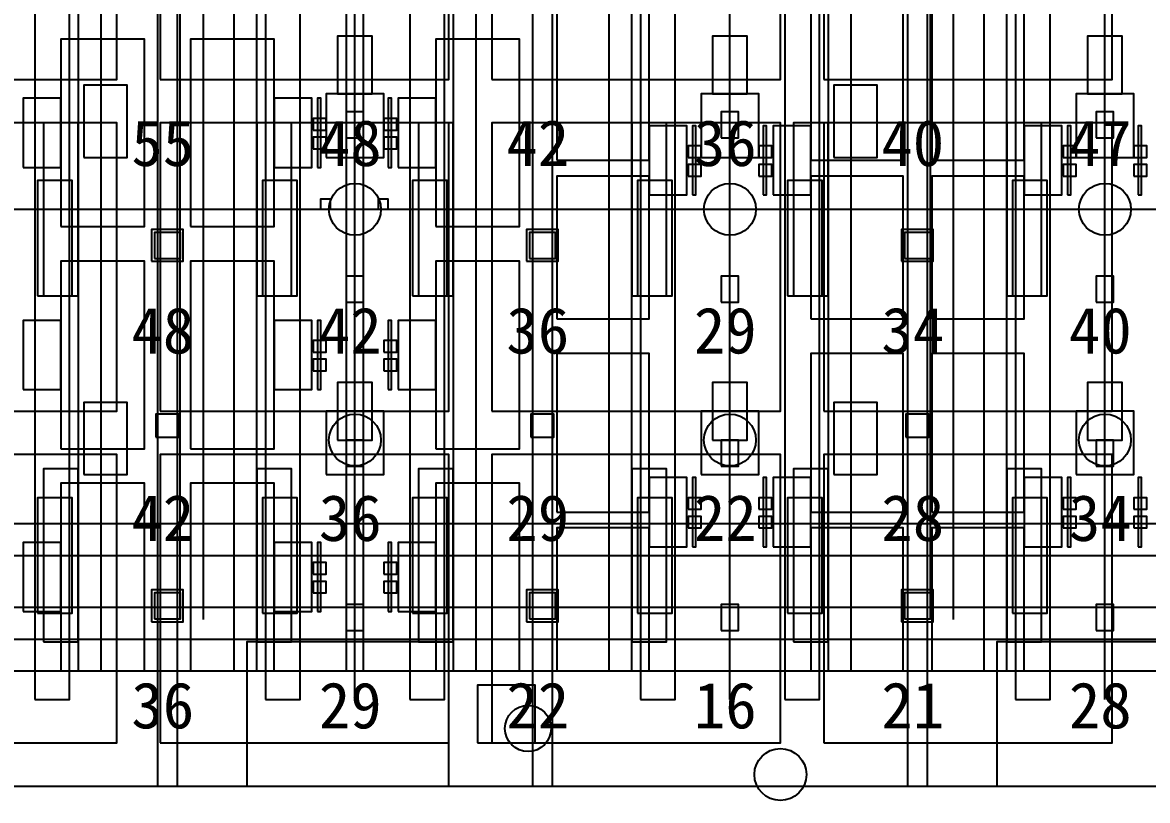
# Model space of a CAD drawing. Header units: metres. Extents: x -1640 to 1560, y -268 to 2338.
# Drawn here: x 9.22 to 48.23, y 1568.5 to 1595.48 of the extents above; entities that cross this region are included whole.
import ezdxf

# ---------------------------------------------------------------- set-up
doc = ezdxf.new("R2010")
doc.units = ezdxf.units.M
for name, color, linetype in [('1F_CHL', 4, 'Continuous'), ('1F_EHS_EXIT_DOOR_CONCEPT', 3, 'Continuous'), ('1F_EHS_GAS_DETECTOR', 6, 'Continuous'), ('1F_EHS_SAFETY_SHOWER_EYEWASH_CONCEPT', 3, 'Continuous'), ('1F_PUMP', 2, 'Continuous'), ('1F_SCR', 3, 'Continuous'), ('1F_STRUCT_COLUMN', 8, 'Continuous'), ('1F_ZONE', 3, 'Continuous'), ('2F_CSF_LATERAL_RACK_CONCEPT', 9, 'Continuous'), ('2F_EHS_EXIT_DOOR_CONCEPT', 3, 'Continuous'), ('2F_EHS_GAS_DETECTOR', 6, 'Continuous'), ('2F_RFG', 5, 'Continuous'), ('2F_STRUCT_COLUMN', 8, 'Continuous'), ('2F_VMB', 6, 'Continuous'), ('2F_ZONE', 3, 'Continuous'), ('3F_CLEANROOM_OVERHEAD_PIPE_DUCT_CONCEPT', 9, 'Continuous'), ('3F_CVD', 3, 'Continuous'), ('3F_EHS_EGRESS_DIST_M', 2, 'Continuous'), ('3F_EHS_EXIT_DOOR_CONCEPT', 3, 'Continuous'), ('3F_FOUP', 5, 'Continuous'), ('3F_OHT', 9, 'Continuous'), ('3F_OHTV', 1, 'Continuous'), ('3F_PHOTO', 1, 'Continuous'), ('3F_STRUCT_COLUMN', 8, 'Continuous'), ('3F_TBAR', 6, 'Continuous'), ('3F_ZONE', 3, 'Continuous'), ('4F_FFU', 1, 'Continuous'), ('4F_STRUCT_PLENUM_TRUSS_CONCEPT', 9, 'Continuous'), ('4F_ZONE', 3, 'Continuous'), ('5F_CHL', 4, 'Continuous'), ('5F_EHS_EXIT_DOOR_CONCEPT', 3, 'Continuous'), ('5F_EHS_GAS_DETECTOR', 6, 'Continuous'), ('5F_EHS_SAFETY_SHOWER_EYEWASH_CONCEPT', 3, 'Continuous'), ('5F_PUMP', 2, 'Continuous'), ('5F_SCR', 3, 'Continuous'), ('5F_STRUCT_COLUMN', 8, 'Continuous'), ('5F_ZONE', 3, 'Continuous'), ('6F_CSF_LATERAL_RACK_CONCEPT', 9, 'Continuous'), ('6F_EHS_EXIT_DOOR_CONCEPT', 3, 'Continuous'), ('6F_EHS_GAS_DETECTOR', 6, 'Continuous'), ('6F_RFG', 5, 'Continuous'), ('6F_STRUCT_COLUMN', 8, 'Continuous'), ('6F_VMB', 6, 'Continuous'), ('6F_ZONE', 3, 'Continuous'), ('7F_CLEANROOM_OVERHEAD_PIPE_DUCT_CONCEPT', 9, 'Continuous'), ('7F_CVD', 3, 'Continuous'), ('7F_EHS_EGRESS_DIST_M', 2, 'Continuous'), ('7F_EHS_EXIT_DOOR_CONCEPT', 3, 'Continuous'), ('7F_FOUP', 5, 'Continuous'), ('7F_OHT', 9, 'Continuous'), ('7F_OHTV', 1, 'Continuous'), ('7F_PHOTO', 1, 'Continuous'), ('7F_STRUCT_COLUMN', 8, 'Continuous'), ('7F_TBAR', 6, 'Continuous'), ('7F_ZONE', 3, 'Continuous'), ('8F_FFU', 1, 'Continuous'), ('8F_STRUCT_PLENUM_TRUSS_CONCEPT', 9, 'Continuous'), ('8F_ZONE', 3, 'Continuous'), ('EHS_GAS_SUPPLY', 3, 'Continuous'), ('EHS_PROCESS_EXHAUST', 1, 'Continuous'), ('EHS_TREATED_EXHAUST', 30, 'Continuous'), ('RF_RSC', 4, 'Continuous'), ('RF_STACK', 2, 'Continuous'), ('UTIL_GAS.SPEC_CONCEPT', 3, 'Continuous'), ('UTIL_PCW.R_CONCEPT', 1, 'Continuous'), ('UTIL_PCW.S_CONCEPT', 6, 'Continuous'), ('UTIL_UPW.R_CONCEPT', 2, 'Continuous'), ('UTIL_UPW.S_CONCEPT', 1, 'Continuous'), ('UTIL_WW.AA_CONCEPT', 3, 'Continuous'), ('UTIL_WW.F_CONCEPT', 2, 'Continuous'), ('UTIL_WW.ORG_CONCEPT', 4, 'Continuous')]:
    doc.layers.add(name, color=color, linetype=linetype)

msp = doc.modelspace()

# ---------------------------------------------------------------- linework, layer by layer
at = {"layer": '1F_CHL'}
for points in [[(11.35, 1590.8), (12.85, 1590.8), (12.85, 1593.3), (11.35, 1593.3)], [(37.35, 1590.8), (38.85, 1590.8), (38.85, 1593.3), (37.35, 1593.3)], [(11.35, 1579.8), (12.85, 1579.8), (12.85, 1582.3), (11.35, 1582.3)], [(37.35, 1579.8), (38.85, 1579.8), (38.85, 1582.3), (37.35, 1582.3)]]:
    msp.add_lwpolyline(points, close=True, dxfattribs=at)
at = {"layer": '1F_EHS_EXIT_DOOR_CONCEPT'}
msp.add_circle((35.5, 1569.4), 0.9, dxfattribs=at)
at = {"layer": '1F_EHS_GAS_DETECTOR'}
for centre in [(20.75, 1581), (33.75, 1581), (46.75, 1581)]:
    msp.add_circle(centre, 0.9, dxfattribs=at)
at = {"layer": '1F_EHS_SAFETY_SHOWER_EYEWASH_CONCEPT'}
msp.add_circle((26.75, 1571), 0.8, dxfattribs=at)
at = {"layer": '1F_PUMP'}
for points in [[(9.75, 1586), (10.95, 1586), (10.95, 1590), (9.75, 1590)], [(17.55, 1586), (18.75, 1586), (18.75, 1590), (17.55, 1590)], [(22.75, 1586), (23.95, 1586), (23.95, 1590), (22.75, 1590)], [(30.55, 1586), (31.75, 1586), (31.75, 1590), (30.55, 1590)], [(35.75, 1586), (36.95, 1586), (36.95, 1590), (35.75, 1590)], [(43.55, 1586), (44.75, 1586), (44.75, 1590), (43.55, 1590)], [(9.75, 1575), (10.95, 1575), (10.95, 1579), (9.75, 1579)], [(17.55, 1575), (18.75, 1575), (18.75, 1579), (17.55, 1579)], [(22.75, 1575), (23.95, 1575), (23.95, 1579), (22.75, 1579)], [(30.55, 1575), (31.75, 1575), (31.75, 1579), (30.55, 1579)], [(35.75, 1575), (36.95, 1575), (36.95, 1579), (35.75, 1579)], [(43.55, 1575), (44.75, 1575), (44.75, 1579), (43.55, 1579)]]:
    msp.add_lwpolyline(points, close=True, dxfattribs=at)
at = {"layer": '1F_SCR'}
for points in [[(19.75, 1590.8), (21.75, 1590.8), (21.75, 1593), (19.75, 1593)], [(32.75, 1590.8), (34.75, 1590.8), (34.75, 1593), (32.75, 1593)], [(45.75, 1590.8), (47.75, 1590.8), (47.75, 1593), (45.75, 1593)], [(19.75, 1579.8), (21.75, 1579.8), (21.75, 1582), (19.75, 1582)], [(32.75, 1579.8), (34.75, 1579.8), (34.75, 1582), (32.75, 1582)], [(45.75, 1579.8), (47.75, 1579.8), (47.75, 1582), (45.75, 1582)]]:
    msp.add_lwpolyline(points, close=True, dxfattribs=at)
at = {"layer": '1F_STRUCT_COLUMN'}
for points in [[(13.7, 1587.2), (14.8, 1587.2), (14.8, 1588.3), (13.7, 1588.3)], [(26.7, 1587.2), (27.8, 1587.2), (27.8, 1588.3), (26.7, 1588.3)], [(39.7, 1587.2), (40.8, 1587.2), (40.8, 1588.3), (39.7, 1588.3)], [(13.7, 1574.7), (14.8, 1574.7), (14.8, 1575.8), (13.7, 1575.8)], [(26.7, 1574.7), (27.8, 1574.7), (27.8, 1575.8), (26.7, 1575.8)], [(39.7, 1574.7), (40.8, 1574.7), (40.8, 1575.8), (39.7, 1575.8)]]:
    msp.add_lwpolyline(points, close=True, dxfattribs=at)
at = {"layer": '1F_ZONE'}
msp.add_lwpolyline([(-33.5, 1569), (192, 1569), (192, 1723), (-33.5, 1723)], close=True, dxfattribs=at)
at = {"layer": '2F_CSF_LATERAL_RACK_CONCEPT'}
for points in [[(11.15, 1573), (11.95, 1573), (11.95, 1719), (11.15, 1719)], [(16.55, 1573), (17.35, 1573), (17.35, 1719), (16.55, 1719)], [(24.15, 1573), (24.95, 1573), (24.95, 1719), (24.15, 1719)], [(29.55, 1573), (30.35, 1573), (30.35, 1719), (29.55, 1719)], [(37.15, 1573), (37.95, 1573), (37.95, 1719), (37.15, 1719)], [(42.55, 1573), (43.35, 1573), (43.35, 1719), (42.55, 1719)]]:
    msp.add_lwpolyline(points, close=True, dxfattribs=at)
at = {"layer": '2F_EHS_EXIT_DOOR_CONCEPT'}
msp.add_circle((35.5, 1569.4), 0.9, dxfattribs=at)
at = {"layer": '2F_EHS_GAS_DETECTOR'}
for centre in [(20.75, 1589), (33.75, 1589), (46.75, 1589)]:
    msp.add_circle(centre, 0.9, dxfattribs=at)
at = {"layer": '2F_RFG'}
for points in [[(9.95, 1586), (11.15, 1586), (11.15, 1592), (9.95, 1592)], [(17.35, 1586), (18.55, 1586), (18.55, 1592), (17.35, 1592)], [(22.95, 1586), (24.15, 1586), (24.15, 1592), (22.95, 1592)], [(30.35, 1586), (31.55, 1586), (31.55, 1592), (30.35, 1592)], [(35.95, 1586), (37.15, 1586), (37.15, 1592), (35.95, 1592)], [(43.35, 1586), (44.55, 1586), (44.55, 1592), (43.35, 1592)], [(9.95, 1574), (11.15, 1574), (11.15, 1580), (9.95, 1580)], [(17.35, 1574), (18.55, 1574), (18.55, 1580), (17.35, 1580)], [(22.95, 1574), (24.15, 1574), (24.15, 1580), (22.95, 1580)], [(30.35, 1574), (31.55, 1574), (31.55, 1580), (30.35, 1580)], [(35.95, 1574), (37.15, 1574), (37.15, 1580), (35.95, 1580)], [(43.35, 1574), (44.55, 1574), (44.55, 1580), (43.35, 1580)]]:
    msp.add_lwpolyline(points, close=True, dxfattribs=at)
at = {"layer": '2F_STRUCT_COLUMN'}
for points in [[(13.8, 1587.3), (14.7, 1587.3), (14.7, 1588.2), (13.8, 1588.2)], [(26.8, 1587.3), (27.7, 1587.3), (27.7, 1588.2), (26.8, 1588.2)], [(39.8, 1587.3), (40.7, 1587.3), (40.7, 1588.2), (39.8, 1588.2)], [(13.8, 1574.8), (14.7, 1574.8), (14.7, 1575.7), (13.8, 1575.7)], [(26.8, 1574.8), (27.7, 1574.8), (27.7, 1575.7), (26.8, 1575.7)], [(39.8, 1574.8), (40.7, 1574.8), (40.7, 1575.7), (39.8, 1575.7)]]:
    msp.add_lwpolyline(points, close=True, dxfattribs=at)
at = {"layer": '2F_VMB'}
for points in [[(20.15, 1593), (21.35, 1593), (21.35, 1595), (20.15, 1595)], [(33.15, 1593), (34.35, 1593), (34.35, 1595), (33.15, 1595)], [(46.15, 1593), (47.35, 1593), (47.35, 1595), (46.15, 1595)], [(20.15, 1581), (21.35, 1581), (21.35, 1583), (20.15, 1583)], [(33.15, 1581), (34.35, 1581), (34.35, 1583), (33.15, 1583)], [(46.15, 1581), (47.35, 1581), (47.35, 1583), (46.15, 1583)]]:
    msp.add_lwpolyline(points, close=True, dxfattribs=at)
at = {"layer": '2F_ZONE'}
msp.add_lwpolyline([(-33.5, 1569), (192, 1569), (192, 1723), (-33.5, 1723)], close=True, dxfattribs=at)
at = {"layer": '3F_CLEANROOM_OVERHEAD_PIPE_DUCT_CONCEPT'}
for points in [[(9.65, 1572), (10.85, 1572), (10.85, 1720), (9.65, 1720)], [(17.65, 1572), (18.85, 1572), (18.85, 1720), (17.65, 1720)], [(22.65, 1572), (23.85, 1572), (23.85, 1720), (22.65, 1720)], [(30.65, 1572), (31.85, 1572), (31.85, 1720), (30.65, 1720)], [(35.65, 1572), (36.85, 1572), (36.85, 1720), (35.65, 1720)], [(43.65, 1572), (44.85, 1572), (44.85, 1720), (43.65, 1720)]]:
    msp.add_lwpolyline(points, close=True, dxfattribs=at)
at = {"layer": '3F_CVD'}
for points in [[(10.55, 1588.4), (13.45, 1588.4), (13.45, 1594.9), (10.55, 1594.9)], [(15.05, 1588.4), (17.95, 1588.4), (17.95, 1594.9), (15.05, 1594.9)], [(23.55, 1588.4), (26.45, 1588.4), (26.45, 1594.9), (23.55, 1594.9)], [(9.25, 1590.45), (10.55, 1590.45), (10.55, 1592.85), (9.25, 1592.85)], [(17.95, 1590.45), (19.25, 1590.45), (19.25, 1592.85), (17.95, 1592.85)], [(22.25, 1590.45), (23.55, 1590.45), (23.55, 1592.85), (22.25, 1592.85)], [(10.55, 1580.7), (13.45, 1580.7), (13.45, 1587.2), (10.55, 1587.2)], [(15.05, 1580.7), (17.95, 1580.7), (17.95, 1587.2), (15.05, 1587.2)], [(23.55, 1580.7), (26.45, 1580.7), (26.45, 1587.2), (23.55, 1587.2)], [(9.25, 1582.75), (10.55, 1582.75), (10.55, 1585.15), (9.25, 1585.15)], [(17.95, 1582.75), (19.25, 1582.75), (19.25, 1585.15), (17.95, 1585.15)], [(22.25, 1582.75), (23.55, 1582.75), (23.55, 1585.15), (22.25, 1585.15)], [(10.55, 1573), (13.45, 1573), (13.45, 1579.5), (10.55, 1579.5)], [(15.05, 1573), (17.95, 1573), (17.95, 1579.5), (15.05, 1579.5)], [(23.55, 1573), (26.45, 1573), (26.45, 1579.5), (23.55, 1579.5)], [(9.25, 1575.05), (10.55, 1575.05), (10.55, 1577.45), (9.25, 1577.45)], [(17.95, 1575.05), (19.25, 1575.05), (19.25, 1577.45), (17.95, 1577.45)], [(22.25, 1575.05), (23.55, 1575.05), (23.55, 1577.45), (22.25, 1577.45)]]:
    msp.add_lwpolyline(points, close=True, dxfattribs=at)
at = {"layer": '3F_EHS_EXIT_DOOR_CONCEPT'}
msp.add_circle((35.5, 1569.4), 0.9, dxfattribs=at)
at = {"layer": '3F_FOUP'}
for points in [[(19.3, 1591.75), (19.75, 1591.75), (19.75, 1592.15), (19.3, 1592.15)], [(21.75, 1591.75), (22.2, 1591.75), (22.2, 1592.15), (21.75, 1592.15)], [(19.3, 1591.1), (19.75, 1591.1), (19.75, 1591.5), (19.3, 1591.5)], [(21.75, 1591.1), (22.2, 1591.1), (22.2, 1591.5), (21.75, 1591.5)], [(32.3, 1590.8), (32.75, 1590.8), (32.75, 1591.2), (32.3, 1591.2)], [(34.75, 1590.8), (35.2, 1590.8), (35.2, 1591.2), (34.75, 1591.2)], [(45.3, 1590.8), (45.75, 1590.8), (45.75, 1591.2), (45.3, 1591.2)], [(47.75, 1590.8), (48.2, 1590.8), (48.2, 1591.2), (47.75, 1591.2)], [(32.3, 1590.15), (32.75, 1590.15), (32.75, 1590.55), (32.3, 1590.55)], [(34.75, 1590.15), (35.2, 1590.15), (35.2, 1590.55), (34.75, 1590.55)], [(45.3, 1590.15), (45.75, 1590.15), (45.75, 1590.55), (45.3, 1590.55)], [(47.75, 1590.15), (48.2, 1590.15), (48.2, 1590.55), (47.75, 1590.55)], [(19.3, 1584.05), (19.75, 1584.05), (19.75, 1584.45), (19.3, 1584.45)], [(21.75, 1584.05), (22.2, 1584.05), (22.2, 1584.45), (21.75, 1584.45)], [(19.3, 1583.4), (19.75, 1583.4), (19.75, 1583.8), (19.3, 1583.8)], [(21.75, 1583.4), (22.2, 1583.4), (22.2, 1583.8), (21.75, 1583.8)], [(32.3, 1578.6), (32.75, 1578.6), (32.75, 1579), (32.3, 1579)], [(34.75, 1578.6), (35.2, 1578.6), (35.2, 1579), (34.75, 1579)], [(45.3, 1578.6), (45.75, 1578.6), (45.75, 1579), (45.3, 1579)], [(47.75, 1578.6), (48.2, 1578.6), (48.2, 1579), (47.75, 1579)], [(32.3, 1577.95), (32.75, 1577.95), (32.75, 1578.35), (32.3, 1578.35)], [(34.75, 1577.95), (35.2, 1577.95), (35.2, 1578.35), (34.75, 1578.35)], [(45.3, 1577.95), (45.75, 1577.95), (45.75, 1578.35), (45.3, 1578.35)], [(47.75, 1577.95), (48.2, 1577.95), (48.2, 1578.35), (47.75, 1578.35)], [(19.3, 1576.35), (19.75, 1576.35), (19.75, 1576.75), (19.3, 1576.75)], [(21.75, 1576.35), (22.2, 1576.35), (22.2, 1576.75), (21.75, 1576.75)], [(19.3, 1575.7), (19.75, 1575.7), (19.75, 1576.1), (19.3, 1576.1)], [(21.75, 1575.7), (22.2, 1575.7), (22.2, 1576.1), (21.75, 1576.1)]]:
    msp.add_lwpolyline(points, close=True, dxfattribs=at)
at = {"layer": '3F_OHT'}
for p, q in [((20.75, 1572), (20.75, 1642)), ((33.75, 1572), (33.75, 1642)), ((46.75, 1572), (46.75, 1642))]:
    msp.add_line(p, q, dxfattribs=at)
at = {"layer": '3F_OHTV'}
for points in [[(20.45, 1591.48), (21.05, 1591.48), (21.05, 1592.38), (20.45, 1592.38)], [(33.45, 1591.48), (34.05, 1591.48), (34.05, 1592.38), (33.45, 1592.38)], [(46.45, 1591.48), (47.05, 1591.48), (47.05, 1592.38), (46.45, 1592.38)], [(20.45, 1585.78), (21.05, 1585.78), (21.05, 1586.68), (20.45, 1586.68)], [(33.45, 1585.78), (34.05, 1585.78), (34.05, 1586.68), (33.45, 1586.68)], [(46.45, 1585.78), (47.05, 1585.78), (47.05, 1586.68), (46.45, 1586.68)], [(20.45, 1580.09), (21.05, 1580.09), (21.05, 1580.99), (20.45, 1580.99)], [(33.45, 1580.09), (34.05, 1580.09), (34.05, 1580.99), (33.45, 1580.99)], [(46.45, 1580.09), (47.05, 1580.09), (47.05, 1580.99), (46.45, 1580.99)], [(20.45, 1574.4), (21.05, 1574.4), (21.05, 1575.3), (20.45, 1575.3)], [(33.45, 1574.4), (34.05, 1574.4), (34.05, 1575.3), (33.45, 1575.3)], [(46.45, 1574.4), (47.05, 1574.4), (47.05, 1575.3), (46.45, 1575.3)]]:
    msp.add_lwpolyline(points, close=True, dxfattribs=at)
at = {"layer": '3F_PHOTO'}
for points in [[(27.75, 1590.7), (30.95, 1590.7), (30.95, 1596.2), (27.75, 1596.2)], [(36.55, 1590.7), (39.75, 1590.7), (39.75, 1596.2), (36.55, 1596.2)], [(40.75, 1590.7), (43.95, 1590.7), (43.95, 1596.2), (40.75, 1596.2)], [(30.95, 1589.5), (32.25, 1589.5), (32.25, 1591.9), (30.95, 1591.9)], [(35.25, 1589.5), (36.55, 1589.5), (36.55, 1591.9), (35.25, 1591.9)], [(43.95, 1589.5), (45.25, 1589.5), (45.25, 1591.9), (43.95, 1591.9)], [(27.75, 1585.2), (30.95, 1585.2), (30.95, 1590.15), (27.75, 1590.15)], [(36.55, 1585.2), (39.75, 1585.2), (39.75, 1590.15), (36.55, 1590.15)], [(40.75, 1585.2), (43.95, 1585.2), (43.95, 1590.15), (40.75, 1590.15)], [(27.75, 1578.5), (30.95, 1578.5), (30.95, 1584), (27.75, 1584)], [(36.55, 1578.5), (39.75, 1578.5), (39.75, 1584), (36.55, 1584)], [(40.75, 1578.5), (43.95, 1578.5), (43.95, 1584), (40.75, 1584)], [(30.95, 1577.3), (32.25, 1577.3), (32.25, 1579.7), (30.95, 1579.7)], [(35.25, 1577.3), (36.55, 1577.3), (36.55, 1579.7), (35.25, 1579.7)], [(43.95, 1577.3), (45.25, 1577.3), (45.25, 1579.7), (43.95, 1579.7)], [(27.75, 1573), (30.95, 1573), (30.95, 1577.95), (27.75, 1577.95)], [(36.55, 1573), (39.75, 1573), (39.75, 1577.95), (36.55, 1577.95)], [(40.75, 1573), (43.95, 1573), (43.95, 1577.95), (40.75, 1577.95)]]:
    msp.add_lwpolyline(points, close=True, dxfattribs=at)
at = {"layer": '3F_STRUCT_COLUMN'}
for points in [[(13.85, 1581.1), (14.65, 1581.1), (14.65, 1581.9), (13.85, 1581.9)], [(26.85, 1581.1), (27.65, 1581.1), (27.65, 1581.9), (26.85, 1581.9)], [(39.85, 1581.1), (40.65, 1581.1), (40.65, 1581.9), (39.85, 1581.9)]]:
    msp.add_lwpolyline(points, close=True, dxfattribs=at)
at = {"layer": '3F_TBAR'}
for points in [[(19.45, 1590.45), (19.57, 1590.45), (19.57, 1592.85), (19.45, 1592.85)], [(21.9, 1590.45), (22.02, 1590.45), (22.02, 1592.85), (21.9, 1592.85)], [(32.45, 1589.5), (32.57, 1589.5), (32.57, 1591.9), (32.45, 1591.9)], [(34.9, 1589.5), (35.02, 1589.5), (35.02, 1591.9), (34.9, 1591.9)], [(45.45, 1589.5), (45.57, 1589.5), (45.57, 1591.9), (45.45, 1591.9)], [(47.9, 1589.5), (48.02, 1589.5), (48.02, 1591.9), (47.9, 1591.9)], [(19.45, 1582.75), (19.57, 1582.75), (19.57, 1585.15), (19.45, 1585.15)], [(21.9, 1582.75), (22.02, 1582.75), (22.02, 1585.15), (21.9, 1585.15)], [(32.45, 1577.3), (32.57, 1577.3), (32.57, 1579.7), (32.45, 1579.7)], [(34.9, 1577.3), (35.02, 1577.3), (35.02, 1579.7), (34.9, 1579.7)], [(45.45, 1577.3), (45.57, 1577.3), (45.57, 1579.7), (45.45, 1579.7)], [(47.9, 1577.3), (48.02, 1577.3), (48.02, 1579.7), (47.9, 1579.7)], [(19.45, 1575.05), (19.57, 1575.05), (19.57, 1577.45), (19.45, 1577.45)], [(21.9, 1575.05), (22.02, 1575.05), (22.02, 1577.45), (21.9, 1577.45)]]:
    msp.add_lwpolyline(points, close=True, dxfattribs=at)
at = {"layer": '3F_ZONE'}
msp.add_lwpolyline([(-33.5, 1569), (192, 1569), (192, 1723), (-33.5, 1723)], close=True, dxfattribs=at)
at = {"layer": '4F_FFU'}
for points in [[(2.5, 1593.5), (12.5, 1593.5), (12.5, 1603.5), (2.5, 1603.5)], [(14, 1593.5), (24, 1593.5), (24, 1603.5), (14, 1603.5)], [(25.5, 1593.5), (35.5, 1593.5), (35.5, 1603.5), (25.5, 1603.5)], [(37, 1593.5), (47, 1593.5), (47, 1603.5), (37, 1603.5)], [(2.5, 1582), (12.5, 1582), (12.5, 1592), (2.5, 1592)], [(14, 1582), (24, 1582), (24, 1592), (14, 1592)], [(25.5, 1582), (35.5, 1582), (35.5, 1592), (25.5, 1592)], [(37, 1582), (47, 1582), (47, 1592), (37, 1592)], [(2.5, 1570.5), (12.5, 1570.5), (12.5, 1580.5), (2.5, 1580.5)], [(14, 1570.5), (24, 1570.5), (24, 1580.5), (14, 1580.5)], [(25.5, 1570.5), (35.5, 1570.5), (35.5, 1580.5), (25.5, 1580.5)], [(37, 1570.5), (47, 1570.5), (47, 1580.5), (37, 1580.5)]]:
    msp.add_lwpolyline(points, close=True, dxfattribs=at)
at = {"layer": '4F_STRUCT_PLENUM_TRUSS_CONCEPT'}
for points in [[(13.9, 1569), (14.6, 1569), (14.6, 1723), (13.9, 1723)], [(26.9, 1569), (27.6, 1569), (27.6, 1723), (26.9, 1723)], [(39.9, 1569), (40.6, 1569), (40.6, 1723), (39.9, 1723)]]:
    msp.add_lwpolyline(points, close=True, dxfattribs=at)
at = {"layer": '4F_ZONE'}
msp.add_lwpolyline([(-33.5, 1569), (192, 1569), (192, 1723), (-33.5, 1723)], close=True, dxfattribs=at)
at = {"layer": '5F_CHL'}
for points in [[(11.35, 1590.8), (12.85, 1590.8), (12.85, 1593.3), (11.35, 1593.3)], [(37.35, 1590.8), (38.85, 1590.8), (38.85, 1593.3), (37.35, 1593.3)], [(11.35, 1579.8), (12.85, 1579.8), (12.85, 1582.3), (11.35, 1582.3)], [(37.35, 1579.8), (38.85, 1579.8), (38.85, 1582.3), (37.35, 1582.3)]]:
    msp.add_lwpolyline(points, close=True, dxfattribs=at)
at = {"layer": '5F_EHS_EXIT_DOOR_CONCEPT'}
msp.add_circle((35.5, 1569.4), 0.9, dxfattribs=at)
at = {"layer": '5F_EHS_GAS_DETECTOR'}
for centre in [(20.75, 1581), (33.75, 1581), (46.75, 1581)]:
    msp.add_circle(centre, 0.9, dxfattribs=at)
at = {"layer": '5F_EHS_SAFETY_SHOWER_EYEWASH_CONCEPT'}
msp.add_circle((26.75, 1571), 0.8, dxfattribs=at)
at = {"layer": '5F_PUMP'}
for points in [[(9.75, 1586), (10.95, 1586), (10.95, 1590), (9.75, 1590)], [(17.55, 1586), (18.75, 1586), (18.75, 1590), (17.55, 1590)], [(22.75, 1586), (23.95, 1586), (23.95, 1590), (22.75, 1590)], [(30.55, 1586), (31.75, 1586), (31.75, 1590), (30.55, 1590)], [(35.75, 1586), (36.95, 1586), (36.95, 1590), (35.75, 1590)], [(43.55, 1586), (44.75, 1586), (44.75, 1590), (43.55, 1590)], [(9.75, 1575), (10.95, 1575), (10.95, 1579), (9.75, 1579)], [(17.55, 1575), (18.75, 1575), (18.75, 1579), (17.55, 1579)], [(22.75, 1575), (23.95, 1575), (23.95, 1579), (22.75, 1579)], [(30.55, 1575), (31.75, 1575), (31.75, 1579), (30.55, 1579)], [(35.75, 1575), (36.95, 1575), (36.95, 1579), (35.75, 1579)], [(43.55, 1575), (44.75, 1575), (44.75, 1579), (43.55, 1579)]]:
    msp.add_lwpolyline(points, close=True, dxfattribs=at)
at = {"layer": '5F_SCR'}
for points in [[(19.75, 1590.8), (21.75, 1590.8), (21.75, 1593), (19.75, 1593)], [(32.75, 1590.8), (34.75, 1590.8), (34.75, 1593), (32.75, 1593)], [(45.75, 1590.8), (47.75, 1590.8), (47.75, 1593), (45.75, 1593)], [(19.75, 1579.8), (21.75, 1579.8), (21.75, 1582), (19.75, 1582)], [(32.75, 1579.8), (34.75, 1579.8), (34.75, 1582), (32.75, 1582)], [(45.75, 1579.8), (47.75, 1579.8), (47.75, 1582), (45.75, 1582)]]:
    msp.add_lwpolyline(points, close=True, dxfattribs=at)
at = {"layer": '5F_STRUCT_COLUMN'}
for points in [[(13.7, 1587.2), (14.8, 1587.2), (14.8, 1588.3), (13.7, 1588.3)], [(26.7, 1587.2), (27.8, 1587.2), (27.8, 1588.3), (26.7, 1588.3)], [(39.7, 1587.2), (40.8, 1587.2), (40.8, 1588.3), (39.7, 1588.3)], [(13.7, 1574.7), (14.8, 1574.7), (14.8, 1575.8), (13.7, 1575.8)], [(26.7, 1574.7), (27.8, 1574.7), (27.8, 1575.8), (26.7, 1575.8)], [(39.7, 1574.7), (40.8, 1574.7), (40.8, 1575.8), (39.7, 1575.8)]]:
    msp.add_lwpolyline(points, close=True, dxfattribs=at)
at = {"layer": '5F_ZONE'}
msp.add_lwpolyline([(-33.5, 1569), (192, 1569), (192, 1723), (-33.5, 1723)], close=True, dxfattribs=at)
at = {"layer": '6F_CSF_LATERAL_RACK_CONCEPT'}
for points in [[(11.15, 1573), (11.95, 1573), (11.95, 1719), (11.15, 1719)], [(16.55, 1573), (17.35, 1573), (17.35, 1719), (16.55, 1719)], [(24.15, 1573), (24.95, 1573), (24.95, 1719), (24.15, 1719)], [(29.55, 1573), (30.35, 1573), (30.35, 1719), (29.55, 1719)], [(37.15, 1573), (37.95, 1573), (37.95, 1719), (37.15, 1719)], [(42.55, 1573), (43.35, 1573), (43.35, 1719), (42.55, 1719)]]:
    msp.add_lwpolyline(points, close=True, dxfattribs=at)
at = {"layer": '6F_EHS_EXIT_DOOR_CONCEPT'}
msp.add_circle((35.5, 1569.4), 0.9, dxfattribs=at)
at = {"layer": '6F_EHS_GAS_DETECTOR'}
for centre in [(20.75, 1589), (33.75, 1589), (46.75, 1589)]:
    msp.add_circle(centre, 0.9, dxfattribs=at)
at = {"layer": '6F_RFG'}
for points in [[(9.95, 1586), (11.15, 1586), (11.15, 1592), (9.95, 1592)], [(17.35, 1586), (18.55, 1586), (18.55, 1592), (17.35, 1592)], [(22.95, 1586), (24.15, 1586), (24.15, 1592), (22.95, 1592)], [(30.35, 1586), (31.55, 1586), (31.55, 1592), (30.35, 1592)], [(35.95, 1586), (37.15, 1586), (37.15, 1592), (35.95, 1592)], [(43.35, 1586), (44.55, 1586), (44.55, 1592), (43.35, 1592)], [(9.95, 1574), (11.15, 1574), (11.15, 1580), (9.95, 1580)], [(17.35, 1574), (18.55, 1574), (18.55, 1580), (17.35, 1580)], [(22.95, 1574), (24.15, 1574), (24.15, 1580), (22.95, 1580)], [(30.35, 1574), (31.55, 1574), (31.55, 1580), (30.35, 1580)], [(35.95, 1574), (37.15, 1574), (37.15, 1580), (35.95, 1580)], [(43.35, 1574), (44.55, 1574), (44.55, 1580), (43.35, 1580)]]:
    msp.add_lwpolyline(points, close=True, dxfattribs=at)
at = {"layer": '6F_STRUCT_COLUMN'}
for points in [[(13.8, 1587.3), (14.7, 1587.3), (14.7, 1588.2), (13.8, 1588.2)], [(26.8, 1587.3), (27.7, 1587.3), (27.7, 1588.2), (26.8, 1588.2)], [(39.8, 1587.3), (40.7, 1587.3), (40.7, 1588.2), (39.8, 1588.2)], [(13.8, 1574.8), (14.7, 1574.8), (14.7, 1575.7), (13.8, 1575.7)], [(26.8, 1574.8), (27.7, 1574.8), (27.7, 1575.7), (26.8, 1575.7)], [(39.8, 1574.8), (40.7, 1574.8), (40.7, 1575.7), (39.8, 1575.7)]]:
    msp.add_lwpolyline(points, close=True, dxfattribs=at)
at = {"layer": '6F_VMB'}
for points in [[(20.15, 1593), (21.35, 1593), (21.35, 1595), (20.15, 1595)], [(33.15, 1593), (34.35, 1593), (34.35, 1595), (33.15, 1595)], [(46.15, 1593), (47.35, 1593), (47.35, 1595), (46.15, 1595)], [(20.15, 1581), (21.35, 1581), (21.35, 1583), (20.15, 1583)], [(33.15, 1581), (34.35, 1581), (34.35, 1583), (33.15, 1583)], [(46.15, 1581), (47.35, 1581), (47.35, 1583), (46.15, 1583)]]:
    msp.add_lwpolyline(points, close=True, dxfattribs=at)
at = {"layer": '6F_ZONE'}
msp.add_lwpolyline([(-33.5, 1569), (192, 1569), (192, 1723), (-33.5, 1723)], close=True, dxfattribs=at)
at = {"layer": '7F_CLEANROOM_OVERHEAD_PIPE_DUCT_CONCEPT'}
for points in [[(9.65, 1572), (10.85, 1572), (10.85, 1720), (9.65, 1720)], [(17.65, 1572), (18.85, 1572), (18.85, 1720), (17.65, 1720)], [(22.65, 1572), (23.85, 1572), (23.85, 1720), (22.65, 1720)], [(30.65, 1572), (31.85, 1572), (31.85, 1720), (30.65, 1720)], [(35.65, 1572), (36.85, 1572), (36.85, 1720), (35.65, 1720)], [(43.65, 1572), (44.85, 1572), (44.85, 1720), (43.65, 1720)]]:
    msp.add_lwpolyline(points, close=True, dxfattribs=at)
at = {"layer": '7F_CVD'}
for points in [[(10.55, 1588.4), (13.45, 1588.4), (13.45, 1594.9), (10.55, 1594.9)], [(15.05, 1588.4), (17.95, 1588.4), (17.95, 1594.9), (15.05, 1594.9)], [(23.55, 1588.4), (26.45, 1588.4), (26.45, 1594.9), (23.55, 1594.9)], [(9.25, 1590.45), (10.55, 1590.45), (10.55, 1592.85), (9.25, 1592.85)], [(17.95, 1590.45), (19.25, 1590.45), (19.25, 1592.85), (17.95, 1592.85)], [(22.25, 1590.45), (23.55, 1590.45), (23.55, 1592.85), (22.25, 1592.85)], [(10.55, 1580.7), (13.45, 1580.7), (13.45, 1587.2), (10.55, 1587.2)], [(15.05, 1580.7), (17.95, 1580.7), (17.95, 1587.2), (15.05, 1587.2)], [(23.55, 1580.7), (26.45, 1580.7), (26.45, 1587.2), (23.55, 1587.2)], [(9.25, 1582.75), (10.55, 1582.75), (10.55, 1585.15), (9.25, 1585.15)], [(17.95, 1582.75), (19.25, 1582.75), (19.25, 1585.15), (17.95, 1585.15)], [(22.25, 1582.75), (23.55, 1582.75), (23.55, 1585.15), (22.25, 1585.15)], [(10.55, 1573), (13.45, 1573), (13.45, 1579.5), (10.55, 1579.5)], [(15.05, 1573), (17.95, 1573), (17.95, 1579.5), (15.05, 1579.5)], [(23.55, 1573), (26.45, 1573), (26.45, 1579.5), (23.55, 1579.5)], [(9.25, 1575.05), (10.55, 1575.05), (10.55, 1577.45), (9.25, 1577.45)], [(17.95, 1575.05), (19.25, 1575.05), (19.25, 1577.45), (17.95, 1577.45)], [(22.25, 1575.05), (23.55, 1575.05), (23.55, 1577.45), (22.25, 1577.45)]]:
    msp.add_lwpolyline(points, close=True, dxfattribs=at)
at = {"layer": '7F_EHS_EXIT_DOOR_CONCEPT'}
msp.add_circle((35.5, 1569.4), 0.9, dxfattribs=at)
at = {"layer": '7F_FOUP'}
for points in [[(19.3, 1591.75), (19.75, 1591.75), (19.75, 1592.15), (19.3, 1592.15)], [(21.75, 1591.75), (22.2, 1591.75), (22.2, 1592.15), (21.75, 1592.15)], [(19.3, 1591.1), (19.75, 1591.1), (19.75, 1591.5), (19.3, 1591.5)], [(21.75, 1591.1), (22.2, 1591.1), (22.2, 1591.5), (21.75, 1591.5)], [(32.3, 1590.8), (32.75, 1590.8), (32.75, 1591.2), (32.3, 1591.2)], [(34.75, 1590.8), (35.2, 1590.8), (35.2, 1591.2), (34.75, 1591.2)], [(45.3, 1590.8), (45.75, 1590.8), (45.75, 1591.2), (45.3, 1591.2)], [(47.75, 1590.8), (48.2, 1590.8), (48.2, 1591.2), (47.75, 1591.2)], [(32.3, 1590.15), (32.75, 1590.15), (32.75, 1590.55), (32.3, 1590.55)], [(34.75, 1590.15), (35.2, 1590.15), (35.2, 1590.55), (34.75, 1590.55)], [(45.3, 1590.15), (45.75, 1590.15), (45.75, 1590.55), (45.3, 1590.55)], [(47.75, 1590.15), (48.2, 1590.15), (48.2, 1590.55), (47.75, 1590.55)], [(19.3, 1584.05), (19.75, 1584.05), (19.75, 1584.45), (19.3, 1584.45)], [(21.75, 1584.05), (22.2, 1584.05), (22.2, 1584.45), (21.75, 1584.45)], [(19.3, 1583.4), (19.75, 1583.4), (19.75, 1583.8), (19.3, 1583.8)], [(21.75, 1583.4), (22.2, 1583.4), (22.2, 1583.8), (21.75, 1583.8)], [(32.3, 1578.6), (32.75, 1578.6), (32.75, 1579), (32.3, 1579)], [(34.75, 1578.6), (35.2, 1578.6), (35.2, 1579), (34.75, 1579)], [(45.3, 1578.6), (45.75, 1578.6), (45.75, 1579), (45.3, 1579)], [(47.75, 1578.6), (48.2, 1578.6), (48.2, 1579), (47.75, 1579)], [(32.3, 1577.95), (32.75, 1577.95), (32.75, 1578.35), (32.3, 1578.35)], [(34.75, 1577.95), (35.2, 1577.95), (35.2, 1578.35), (34.75, 1578.35)], [(45.3, 1577.95), (45.75, 1577.95), (45.75, 1578.35), (45.3, 1578.35)], [(47.75, 1577.95), (48.2, 1577.95), (48.2, 1578.35), (47.75, 1578.35)], [(19.3, 1576.35), (19.75, 1576.35), (19.75, 1576.75), (19.3, 1576.75)], [(21.75, 1576.35), (22.2, 1576.35), (22.2, 1576.75), (21.75, 1576.75)], [(19.3, 1575.7), (19.75, 1575.7), (19.75, 1576.1), (19.3, 1576.1)], [(21.75, 1575.7), (22.2, 1575.7), (22.2, 1576.1), (21.75, 1576.1)]]:
    msp.add_lwpolyline(points, close=True, dxfattribs=at)
at = {"layer": '7F_OHT'}
for p, q in [((20.75, 1572), (20.75, 1642)), ((33.75, 1572), (33.75, 1642)), ((46.75, 1572), (46.75, 1642))]:
    msp.add_line(p, q, dxfattribs=at)
at = {"layer": '7F_OHTV'}
for points in [[(20.45, 1591.48), (21.05, 1591.48), (21.05, 1592.38), (20.45, 1592.38)], [(33.45, 1591.48), (34.05, 1591.48), (34.05, 1592.38), (33.45, 1592.38)], [(46.45, 1591.48), (47.05, 1591.48), (47.05, 1592.38), (46.45, 1592.38)], [(20.45, 1585.78), (21.05, 1585.78), (21.05, 1586.68), (20.45, 1586.68)], [(33.45, 1585.78), (34.05, 1585.78), (34.05, 1586.68), (33.45, 1586.68)], [(46.45, 1585.78), (47.05, 1585.78), (47.05, 1586.68), (46.45, 1586.68)], [(20.45, 1580.09), (21.05, 1580.09), (21.05, 1580.99), (20.45, 1580.99)], [(33.45, 1580.09), (34.05, 1580.09), (34.05, 1580.99), (33.45, 1580.99)], [(46.45, 1580.09), (47.05, 1580.09), (47.05, 1580.99), (46.45, 1580.99)], [(20.45, 1574.4), (21.05, 1574.4), (21.05, 1575.3), (20.45, 1575.3)], [(33.45, 1574.4), (34.05, 1574.4), (34.05, 1575.3), (33.45, 1575.3)], [(46.45, 1574.4), (47.05, 1574.4), (47.05, 1575.3), (46.45, 1575.3)]]:
    msp.add_lwpolyline(points, close=True, dxfattribs=at)
at = {"layer": '7F_PHOTO'}
for points in [[(27.75, 1590.7), (30.95, 1590.7), (30.95, 1596.2), (27.75, 1596.2)], [(36.55, 1590.7), (39.75, 1590.7), (39.75, 1596.2), (36.55, 1596.2)], [(40.75, 1590.7), (43.95, 1590.7), (43.95, 1596.2), (40.75, 1596.2)], [(30.95, 1589.5), (32.25, 1589.5), (32.25, 1591.9), (30.95, 1591.9)], [(35.25, 1589.5), (36.55, 1589.5), (36.55, 1591.9), (35.25, 1591.9)], [(43.95, 1589.5), (45.25, 1589.5), (45.25, 1591.9), (43.95, 1591.9)], [(27.75, 1585.2), (30.95, 1585.2), (30.95, 1590.15), (27.75, 1590.15)], [(36.55, 1585.2), (39.75, 1585.2), (39.75, 1590.15), (36.55, 1590.15)], [(40.75, 1585.2), (43.95, 1585.2), (43.95, 1590.15), (40.75, 1590.15)], [(27.75, 1578.5), (30.95, 1578.5), (30.95, 1584), (27.75, 1584)], [(36.55, 1578.5), (39.75, 1578.5), (39.75, 1584), (36.55, 1584)], [(40.75, 1578.5), (43.95, 1578.5), (43.95, 1584), (40.75, 1584)], [(30.95, 1577.3), (32.25, 1577.3), (32.25, 1579.7), (30.95, 1579.7)], [(35.25, 1577.3), (36.55, 1577.3), (36.55, 1579.7), (35.25, 1579.7)], [(43.95, 1577.3), (45.25, 1577.3), (45.25, 1579.7), (43.95, 1579.7)], [(27.75, 1573), (30.95, 1573), (30.95, 1577.95), (27.75, 1577.95)], [(36.55, 1573), (39.75, 1573), (39.75, 1577.95), (36.55, 1577.95)], [(40.75, 1573), (43.95, 1573), (43.95, 1577.95), (40.75, 1577.95)]]:
    msp.add_lwpolyline(points, close=True, dxfattribs=at)
at = {"layer": '7F_STRUCT_COLUMN'}
for points in [[(13.85, 1581.1), (14.65, 1581.1), (14.65, 1581.9), (13.85, 1581.9)], [(26.85, 1581.1), (27.65, 1581.1), (27.65, 1581.9), (26.85, 1581.9)], [(39.85, 1581.1), (40.65, 1581.1), (40.65, 1581.9), (39.85, 1581.9)]]:
    msp.add_lwpolyline(points, close=True, dxfattribs=at)
at = {"layer": '7F_TBAR'}
for points in [[(19.45, 1590.45), (19.57, 1590.45), (19.57, 1592.85), (19.45, 1592.85)], [(21.9, 1590.45), (22.02, 1590.45), (22.02, 1592.85), (21.9, 1592.85)], [(32.45, 1589.5), (32.57, 1589.5), (32.57, 1591.9), (32.45, 1591.9)], [(34.9, 1589.5), (35.02, 1589.5), (35.02, 1591.9), (34.9, 1591.9)], [(45.45, 1589.5), (45.57, 1589.5), (45.57, 1591.9), (45.45, 1591.9)], [(47.9, 1589.5), (48.02, 1589.5), (48.02, 1591.9), (47.9, 1591.9)], [(19.45, 1582.75), (19.57, 1582.75), (19.57, 1585.15), (19.45, 1585.15)], [(21.9, 1582.75), (22.02, 1582.75), (22.02, 1585.15), (21.9, 1585.15)], [(32.45, 1577.3), (32.57, 1577.3), (32.57, 1579.7), (32.45, 1579.7)], [(34.9, 1577.3), (35.02, 1577.3), (35.02, 1579.7), (34.9, 1579.7)], [(45.45, 1577.3), (45.57, 1577.3), (45.57, 1579.7), (45.45, 1579.7)], [(47.9, 1577.3), (48.02, 1577.3), (48.02, 1579.7), (47.9, 1579.7)], [(19.45, 1575.05), (19.57, 1575.05), (19.57, 1577.45), (19.45, 1577.45)], [(21.9, 1575.05), (22.02, 1575.05), (22.02, 1577.45), (21.9, 1577.45)]]:
    msp.add_lwpolyline(points, close=True, dxfattribs=at)
at = {"layer": '7F_ZONE'}
msp.add_lwpolyline([(-33.5, 1569), (192, 1569), (192, 1723), (-33.5, 1723)], close=True, dxfattribs=at)
at = {"layer": '8F_FFU'}
for points in [[(2.5, 1593.5), (12.5, 1593.5), (12.5, 1603.5), (2.5, 1603.5)], [(14, 1593.5), (24, 1593.5), (24, 1603.5), (14, 1603.5)], [(25.5, 1593.5), (35.5, 1593.5), (35.5, 1603.5), (25.5, 1603.5)], [(37, 1593.5), (47, 1593.5), (47, 1603.5), (37, 1603.5)], [(2.5, 1582), (12.5, 1582), (12.5, 1592), (2.5, 1592)], [(14, 1582), (24, 1582), (24, 1592), (14, 1592)], [(25.5, 1582), (35.5, 1582), (35.5, 1592), (25.5, 1592)], [(37, 1582), (47, 1582), (47, 1592), (37, 1592)], [(2.5, 1570.5), (12.5, 1570.5), (12.5, 1580.5), (2.5, 1580.5)], [(14, 1570.5), (24, 1570.5), (24, 1580.5), (14, 1580.5)], [(25.5, 1570.5), (35.5, 1570.5), (35.5, 1580.5), (25.5, 1580.5)], [(37, 1570.5), (47, 1570.5), (47, 1580.5), (37, 1580.5)]]:
    msp.add_lwpolyline(points, close=True, dxfattribs=at)
at = {"layer": '8F_STRUCT_PLENUM_TRUSS_CONCEPT'}
for points in [[(13.9, 1569), (14.6, 1569), (14.6, 1723), (13.9, 1723)], [(26.9, 1569), (27.6, 1569), (27.6, 1723), (26.9, 1723)], [(39.9, 1569), (40.6, 1569), (40.6, 1723), (39.9, 1723)]]:
    msp.add_lwpolyline(points, close=True, dxfattribs=at)
at = {"layer": '8F_ZONE'}
msp.add_lwpolyline([(-33.5, 1569), (192, 1569), (192, 1723), (-33.5, 1723)], close=True, dxfattribs=at)
at = {"layer": 'EHS_GAS_SUPPLY'}
msp.add_lwpolyline([(21.55, 1589), (21.9, 1589), (21.9, 1589.35), (21.55, 1589.35)], close=True, dxfattribs=at)
msp.add_lwpolyline([(21.55, 1589), (21.9, 1589), (21.9, 1589.35), (21.55, 1589.35)], close=True, dxfattribs=at)
at = {"layer": 'EHS_PROCESS_EXHAUST'}
msp.add_lwpolyline([(19.55, 1589), (19.9, 1589), (19.9, 1589.35), (19.55, 1589.35)], close=True, dxfattribs=at)
msp.add_lwpolyline([(19.55, 1589), (19.9, 1589), (19.9, 1589.35), (19.55, 1589.35)], close=True, dxfattribs=at)
at = {"layer": 'EHS_TREATED_EXHAUST'}
msp.add_lwpolyline([(20.45, 1573), (21.05, 1573), (21.05, 1731), (20.45, 1731)], close=True, dxfattribs=at)
msp.add_lwpolyline([(20.45, 1573), (21.05, 1573), (21.05, 1731), (20.45, 1731)], close=True, dxfattribs=at)
at = {"layer": 'RF_RSC'}
for points in [[(17, 1569), (24, 1569), (24, 1574), (17, 1574)], [(43, 1569), (50, 1569), (50, 1574), (43, 1574)]]:
    msp.add_lwpolyline(points, close=True, dxfattribs=at)
at = {"layer": 'RF_STACK'}
msp.add_lwpolyline([(25, 1570.5), (27, 1570.5), (27, 1572.5), (25, 1572.5)], close=True, dxfattribs=at)
at = {"layer": 'UTIL_GAS.SPEC_CONCEPT'}
msp.add_line((-277.3, 1589), (188.3, 1589), dxfattribs=at)
msp.add_line((-277.3, 1589), (188.3, 1589), dxfattribs=at)
at = {"layer": 'UTIL_PCW.R_CONCEPT'}
for p, q in [((15.505, 1574.78), (15.505, 1717.23)), ((15.505, 1574.78), (15.505, 1717.23)), ((41.495, 1574.78), (41.495, 1717.23)), ((41.495, 1574.78), (41.495, 1717.23))]:
    msp.add_line(p, q, dxfattribs=at)
at = {"layer": 'UTIL_PCW.S_CONCEPT'}
for p, q in [((14.695, 1574.78), (14.695, 1717.23)), ((14.695, 1574.78), (14.695, 1717.23)), ((40.705, 1574.78), (40.705, 1717.23)), ((40.705, 1574.78), (40.705, 1717.23))]:
    msp.add_line(p, q, dxfattribs=at)
at = {"layer": 'UTIL_UPW.R_CONCEPT'}
msp.add_line((-279.3, 1578.1), (188.3, 1578.1), dxfattribs=at)
msp.add_line((-279.3, 1578.1), (188.3, 1578.1), dxfattribs=at)
at = {"layer": 'UTIL_UPW.S_CONCEPT'}
msp.add_line((-279.3, 1577), (188.3, 1577), dxfattribs=at)
msp.add_line((-279.3, 1577), (188.3, 1577), dxfattribs=at)
at = {"layer": 'UTIL_WW.AA_CONCEPT'}
msp.add_line((-279.3, 1574.1), (188.3, 1574.1), dxfattribs=at)
at = {"layer": 'UTIL_WW.F_CONCEPT'}
msp.add_line((-279.3, 1573), (188.3, 1573), dxfattribs=at)
at = {"layer": 'UTIL_WW.ORG_CONCEPT'}
msp.add_line((-279.3, 1575.2), (188.3, 1575.2), dxfattribs=at)

# ---------------------------------------------------------------- texts
at = {"layer": '3F_EHS_EGRESS_DIST_M'}
for s, p in [('55', (13, 1590.5)), ('48', (19.5, 1590.5)), ('42', (26, 1590.5)), ('36', (32.5, 1590.5)), ('40', (39, 1590.5)), ('47', (45.5, 1590.5)), ('48', (13, 1584)), ('42', (19.5, 1584)), ('36', (26, 1584)), ('29', (32.5, 1584)), ('34', (39, 1584)), ('40', (45.5, 1584)), ('42', (13, 1577.5)), ('36', (19.5, 1577.5)), ('29', (26, 1577.5)), ('22', (32.5, 1577.5)), ('28', (39, 1577.5)), ('34', (45.5, 1577.5)), ('36', (13, 1571)), ('29', (19.5, 1571)), ('22', (26, 1571)), ('16', (32.5, 1571)), ('21', (39, 1571)), ('28', (45.5, 1571))]:
    msp.add_text(s, height=1.6, dxfattribs=at).set_placement(p)
at = {"layer": '7F_EHS_EGRESS_DIST_M'}
for s, p in [('55', (13, 1590.5)), ('48', (19.5, 1590.5)), ('42', (26, 1590.5)), ('36', (32.5, 1590.5)), ('40', (39, 1590.5)), ('47', (45.5, 1590.5)), ('48', (13, 1584)), ('42', (19.5, 1584)), ('36', (26, 1584)), ('29', (32.5, 1584)), ('34', (39, 1584)), ('40', (45.5, 1584)), ('42', (13, 1577.5)), ('36', (19.5, 1577.5)), ('29', (26, 1577.5)), ('22', (32.5, 1577.5)), ('28', (39, 1577.5)), ('34', (45.5, 1577.5)), ('36', (13, 1571)), ('29', (19.5, 1571)), ('22', (26, 1571)), ('16', (32.5, 1571)), ('21', (39, 1571)), ('28', (45.5, 1571))]:
    msp.add_text(s, height=1.6, dxfattribs=at).set_placement(p)

doc.saveas('drawing.dxf')
